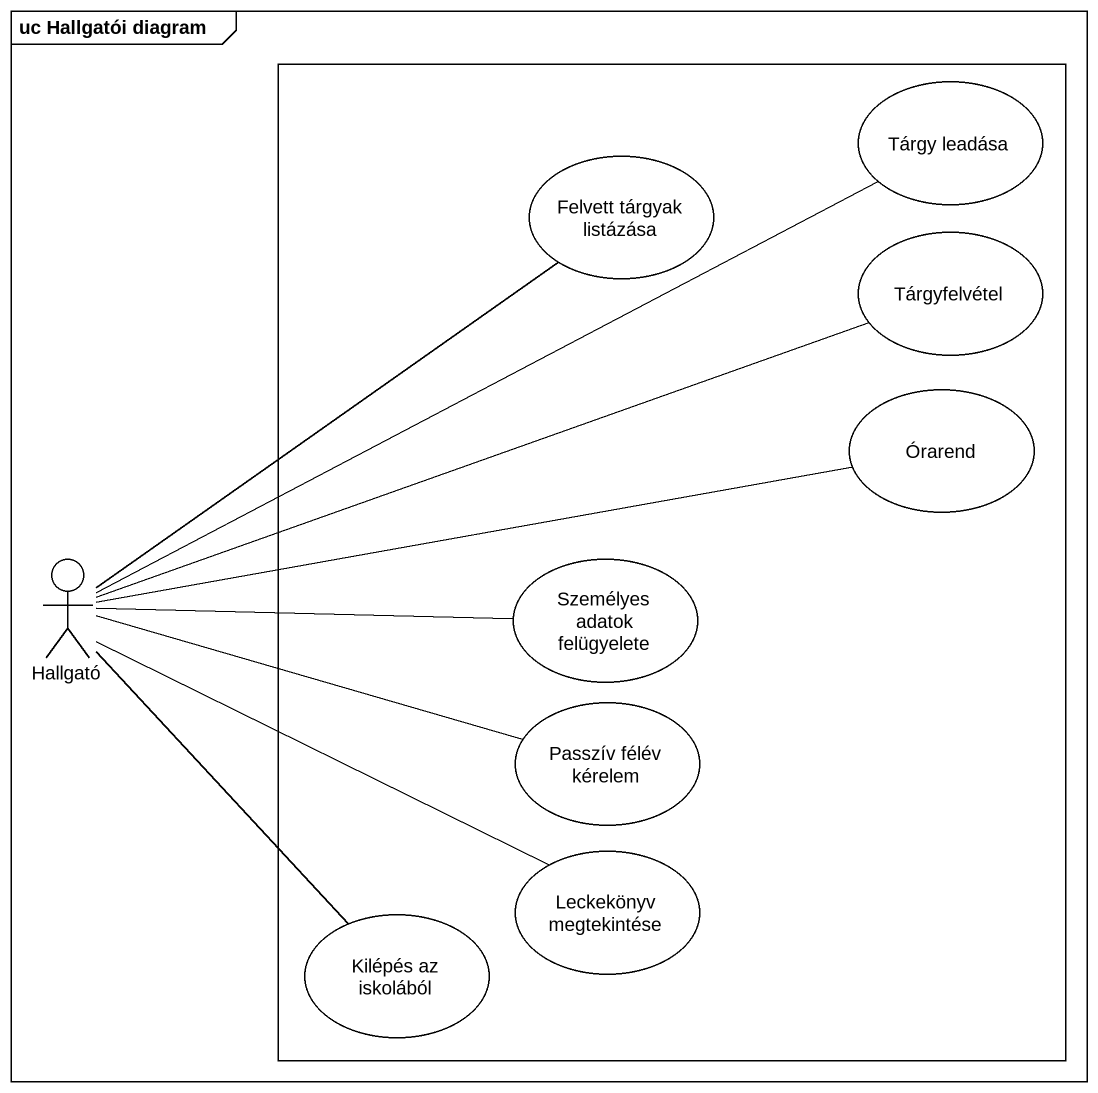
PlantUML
@startuml
mainframe uc Hallgatói diagram
rectangle " " as rectangle1 {
  usecase "Tárgy leadása" as Tárgy_leadása
  usecase "Felvett tárgyak listázása" as Felvett_tárgyak_listázása
  usecase Tárgyfelvétel
  usecase Órarend
  usecase "Személyes adatok felügyelete" as Személyes_adatok_felügyelete
  usecase "Passzív félév kérelem" as Passzív_félév_kérelem
  usecase "Leckekönyv megtekintése" as Leckekönyv_megtekintése
  usecase "Kilépés az iskolából" as Kilépés_az_iskolából
}
actor Hallgató
Hallgató -right- Tárgy_leadása
Hallgató -up- Felvett_tárgyak_listázása
Hallgató -right- Tárgyfelvétel
Hallgató -right- Órarend
Hallgató -right- Személyes_adatok_felügyelete
Hallgató -right- Passzív_félév_kérelem
Hallgató -right- Leckekönyv_megtekintése
Hallgató -- Kilépés_az_iskolából
@enduml
